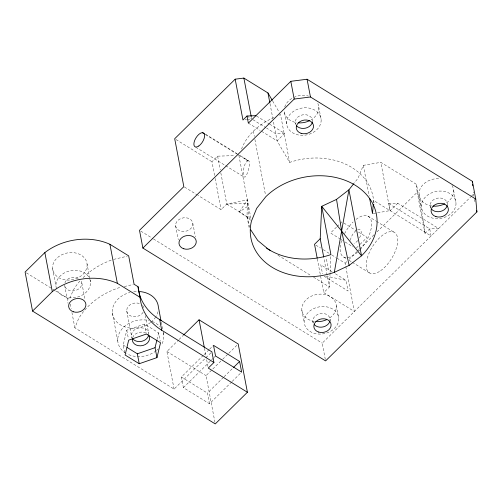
<?xml version="1.0" encoding="UTF-8"?>
<svg xmlns="http://www.w3.org/2000/svg" width="502" height="502" viewBox="0 0 502 502"><rect width="100%" height="100%" fill="white"/><g stroke="black" fill="none" stroke-linecap="round" stroke-linejoin="round"><path stroke-width="0.38" stroke-dasharray="2.51 1.88" d="M249.149 227.682L247.028 216.588L247.367 199.859L226.772 204.076L221.1 209.667L197.813 195.284M330.065 273.107L329.412 287L323.74 292.584L354.356 311.491L345.15 263.224L336.497 257.877M330.096 272.341L330.925 254.596M373.369 202.764L373.551 200.436A63.848 49.968 -10.8 0 0 289.654 162.428L277.117 140.88L273.377 121.44M124.659 352.705L123.203 345.062L126.78 330.209L144.494 324.091L158.632 332.826L160.238 341.234M157.026 339.509L158.632 332.826M210.865 352.862L174.075 389.1L74.861 327.825L78.613 318.663A69.652 54.511 -10.8 0 1 118.271 287.96L121.283 287.257M241.531 149.069C247.072 134.185 260.456 123.122 274.87 117.154M397.741 203.254L390.173 210.702L388.818 203.605L397.741 203.254L438.629 228.51L429.712 228.862L425.025 233.474L424.322 225.53L416.465 184.359L380.823 162.347L363.329 165.346L358.07 178.185L354.224 183.073M239.423 211.894L247.367 199.859L249.23 218.872L239.423 211.894L247.982 206.134M269.624 124.132L284.634 133.4L277.117 140.88L260.776 130.79M214.567 175.436L211.957 161.751L217.63 156.16L234.346 155.633M174.075 389.1L166.896 351.475L178.536 340.011M179.088 339.465L182.973 335.643M231.667 381.934L209.491 403.771L183.393 387.651L181.36 377.002L203.536 355.165M204.088 354.619L209.077 349.706M209.629 349.16L213.513 345.338M336.491 227.136L330.548 232.991L340.507 239.14M337.037 226.603L339.735 223.942M340.274 223.415L341.9 221.815M183.393 387.651L211.11 360.354M211.662 359.808L213.325 358.171M213.877 357.625L215.546 355.987M214.963 422.395L206.046 375.653L222.122 359.821M222.675 359.275L228.222 353.816M228.774 353.27L238.199 343.995M209.491 403.771L207.458 393.122L223.534 377.291M224.093 376.745L232.959 368.01M356.32 248.044L359.564 244.85M360.103 244.317L367.125 237.396L358.497 232.068M345.15 263.224L346.826 261.573M349.059 259.377L356.872 251.678M357.43 251.125L359.106 249.481M359.664 248.929L374.178 234.635M376.971 231.886L417.168 192.304L416.465 184.359M232.219 381.388L241.644 372.107M325.309 359.426L322.202 343.155L470.744 196.884M471.303 196.338L473.511 194.155L473.317 191.896M248.383 160.659C243.79 161.732 242.742 172.525 243.777 176.685L244.92 177.156L246.413 175.411L247.831 171.897L249.331 165.622A8.07 3.363 -65.6 0 0 248.383 160.659L237.791 154.114M279.099 115.178L280.511 114.512L289.654 162.428M113.609 259.39L127.169 256.221M124.301 286.554L133.337 284.439M373.293 213.488L390.029 210.614L380.823 162.347M245.133 119.727L246.582 119.539M247.31 119.445L250.931 118.987M284.634 133.4L275.717 133.752L266.612 128.129M220.824 172.895L226.772 204.076L248.044 203.404M238.757 155.131L247.699 160.565L244.054 158.406M325.817 276.056L346.022 280.348L348.055 290.997L324.154 276.238M246.306 159.793L247.505 160.483M256.578 116.069L268.972 123.73M247.003 116.018L250.987 118.485M252.958 119.696L265.96 127.728M388.818 203.605L429.712 228.862L431.067 235.959L373.551 200.436L374.392 204.872M248.358 123.115L260.124 130.382M367.903 216.073L375.734 220.905M376.387 221.313L394.001 232.194M205.349 134.078L237.132 153.706M205.638 134.699L238.092 154.723M343.889 223.045L355.843 230.431M195.805 147.262L225.028 165.309M225.687 165.723L244.286 177.206M341.172 239.554L342.502 240.37M345.156 242.014L353.126 246.934M176.026 139.556L211.957 161.751M343.814 257.074L346.424 258.687M349.034 260.3L351.645 261.912M352.297 262.314L369.918 273.195M315.865 245.133L320.521 248.013M323.188 249.657L329.174 253.359M331.841 255.003L335.832 257.47M226.772 204.076L247.028 216.588L250.548 220.24M332.079 271.739L320.797 264.767L322.535 273.897M335.399 273.791L346.022 280.348M184.504 187.064L197.148 194.87M277.92 255.192L310.933 275.579M313.568 277.211L329.412 287L323.859 257.884M140.83 231.14L152.834 238.55M153.499 238.965L322.202 343.155M166.896 351.475L206.046 375.653M26.424 272.862L52.233 288.801M52.898 289.208L54.881 290.438M55.546 290.846L69.445 299.43L73.198 290.263A69.652 54.511 -10.8 0 1 80.452 280.43M181.36 377.002L207.458 393.122M123.203 345.062L126.416 347.045M272.68 101.046L279.338 112.492M247.028 216.588L249.745 226.992M473.511 194.155L473.938 196.376M474.503 199.332L475.068 202.293M453.601 190.214L455.973 202.639A17.413 13.629 -10.8 0 1 431.136 217.724A17.413 13.629 -10.8 0 1 429.053 194.161A17.413 13.629 -10.8 0 1 455.973 202.639M447.633 205.262L447.345 203.737A8.71 6.815 -10.8 0 0 436.997 198.24A8.71 6.815 -10.8 0 0 430.54 207.665M430.095 205.939L430.528 208.223M419.095 194.619L421.467 207.044M417.168 192.304L425.025 233.474M363.329 165.346L369.171 195.993M318.745 106.926L321.117 119.35A17.413 13.629 -10.8 0 1 296.28 134.436A17.413 13.629 -10.8 0 1 294.197 110.879A17.413 13.629 -10.8 0 1 321.117 119.35M312.777 121.973L312.489 120.455A8.71 6.815 -10.8 0 0 302.141 114.958A8.71 6.815 -10.8 0 0 295.691 124.377M336.334 305.687L338.706 318.111A17.413 13.629 -10.8 0 1 313.869 333.196A17.413 13.629 -10.8 0 1 311.786 309.64A17.413 13.629 -10.8 0 1 338.706 318.111M326.469 259.183L328.496 269.831M295.239 122.657L295.527 124.176M330.078 319.216L330.372 320.734M317.308 258.869L323.74 292.584M286.611 123.756L284.239 111.331A17.413 13.629 -10.8 0 0 296.726 122.664M312.828 321.418L313.116 322.937M270.02 103.738L272.793 118.359M301.834 310.098L304.199 322.516M251.364 117.349L251.653 118.892M253.297 131.041L254.319 136.387M254.897 139.443L265.533 195.178M238.902 155.488L251.006 218.935M217.63 156.16L220.24 169.852M215.151 178.48L221.1 209.667M192.856 223.503A8.71 6.815 -10.8 0 1 180.438 231.045A8.71 6.815 -10.8 0 1 179.396 219.267A8.71 6.815 -10.8 0 1 192.856 223.503L195.397 236.812M204.465 348.219L206.228 357.437M206.661 359.714L208.11 367.326M175.606 225.705L178.285 239.755M161.299 322.253L162.617 329.155M163.2 332.224L163.79 335.298M145.285 315.513L148.73 333.585A8.71 6.815 -10.8 0 0 138.383 328.082A8.71 6.815 -10.8 0 0 131.932 337.507M144.494 324.091L146.245 333.265M126.742 310.939L131.888 337.915M126.78 330.209L128.386 338.618M112.366 312.777L117.782 341.172M87.084 264.127A17.413 13.629 -10.8 0 1 62.248 279.212A17.413 13.629 -10.8 0 1 60.165 255.656A17.413 13.629 -10.8 0 1 87.084 264.127L90.467 281.879M81.845 282.977L85.033 299.713M70.324 304.036L71.202 308.636M71.93 312.476L74.861 327.825M64.589 285.18L68.071 303.434M52.578 268.532L55.967 286.284M313.279 323.137A8.71 6.815 -10.8 0 1 320.477 313.568A8.71 6.815 -10.8 0 1 330.052 320.414M452.026 185.489A17.413 13.629 -10.8 0 1 446.021 203.097M431.582 205.952A17.413 13.629 -10.8 0 1 419.534 190.427A17.413 13.629 -10.8 0 1 439.652 178.712M317.848 103.481A17.413 13.629 -10.8 0 1 311.165 119.809M284.716 107.026A17.413 13.629 -10.8 0 1 293.112 97.739M293.783 97.407A17.413 13.629 -10.8 0 1 308.397 96.051M314.321 321.424A17.413 13.629 -10.8 0 1 304.005 302.26A17.413 13.629 -10.8 0 1 330.805 296.958A17.413 13.629 -10.8 0 1 328.754 318.569M81.393 281.258A8.71 6.815 -10.8 0 1 75.306 290.583A8.71 6.815 -10.8 0 1 64.676 285.77M64.902 282.789A8.71 6.815 -10.8 0 1 78.889 278.491M143.139 312.282A8.71 6.815 -10.8 0 1 131.129 316.122A8.71 6.815 -10.8 0 1 128.092 306.659A8.71 6.815 -10.8 0 1 140.453 303.923M142.537 305.486A8.71 6.815 -10.8 0 1 143.992 308.736M158.005 311.698A23.217 18.172 -10.8 0 1 156.091 316.36M155.702 316.994A23.217 18.172 -10.8 0 1 151.202 321.989M150.644 322.435A23.217 18.172 -10.8 0 1 114.902 319.749A23.217 18.172 -10.8 0 1 130.031 292.428M133.764 291.706A23.217 18.172 -10.8 0 1 137.535 291.467M163.288 332.625A23.217 18.172 -10.8 0 1 161.506 344.755M158.186 348.978A23.217 18.172 -10.8 0 1 156.618 350.383M156.059 350.835A23.217 18.172 -10.8 0 1 126.818 353.803M125.651 353.132A23.217 18.172 -10.8 0 1 120.957 330.329A23.217 18.172 -10.8 0 1 148.818 320.502M152.225 321.518A23.217 18.172 -10.8 0 1 159.9 326.62M83.163 277.6A69.652 54.511 -10.8 0 1 111.388 260.092M89.839 279.093A17.413 13.629 -10.8 0 1 78.419 296.789A17.413 13.629 -10.8 0 1 56.864 289.729M56.594 289.064A17.413 13.629 -10.8 0 1 68.015 271.369A17.413 13.629 -10.8 0 1 89.569 278.434M132.61 337.651A8.71 6.815 -10.8 0 1 146.59 333.353M356.018 219.43A23.801 11.264 -58.3 0 1 371.474 221.966A23.801 11.264 -58.3 0 1 360.141 249.563M359.639 250.103A23.801 11.264 -58.3 0 1 358.635 251.125M357.474 252.224A23.801 11.264 -58.3 0 1 346.857 257.664M346.035 257.651A23.801 11.264 -58.3 0 1 342.113 239.147M344.573 233.637A23.801 11.264 -58.3 0 1 353.082 222.022M357.688 229.665A8.126 3.847 -58.3 0 1 359.325 238.268M357.713 240.558A8.126 3.847 -58.3 0 1 354.029 243.483M350.496 240.326A8.126 3.847 -58.3 0 1 355.849 230.776M380.629 270.703A23.801 11.264 -58.3 0 0 396.222 234.177A23.801 11.264 -58.3 0 0 369.033 253.203A23.801 11.264 -58.3 0 0 380.629 270.703"/><path stroke-width="0.75" d="M323.715 257.118L320.207 238.726L321.719 206.322L336.535 199.394L348.934 189.794L353.741 183.682M373.25 204.314L372.534 213.62L369.61 198.296M334.313 272.341L348.934 189.794L361.528 255.813L349.128 265.407L334.313 272.341A63.848 49.968 -10.8 0 1 251.427 221.15L256.685 208.317L265.822 196.702A63.848 49.968 -10.8 0 1 355.284 185.282A63.848 49.968 -10.8 0 1 361.528 255.813L321.719 206.322L330.925 254.596A63.848 49.968 -10.8 0 1 268.677 249.488L270.66 250.711M156.95 357.612L160.533 342.759L146.396 334.031L128.675 340.149L125.098 355.002L139.236 363.73L156.95 357.612L155.055 347.673L156.844 340.249M247.411 392.263L208.255 368.085L213.934 362.494L211.9 351.846L159.492 319.479A63.854 49.974 -10.8 0 1 138.05 286.711L134.09 284.264L128.675 255.869L109.913 244.286A53.896 42.181 -10.8 0 0 44.854 252.594L25.1 272.04L32.548 311.083L215.258 423.926L247.411 392.263L238.199 343.995L199.049 319.812L183.525 335.098M272.285 100.375L267.974 92.964L243.865 78.074L235.174 79.184L174.696 138.734L183.839 186.65L139.5 230.318L142.882 248.063L325.591 360.9L476.9 211.907L475.764 199.081L472.382 181.335L307.073 79.241L290.809 81.318L248.358 123.115L247.003 116.018L255.926 115.667M32.548 311.083L52.302 291.637A53.896 42.181 -10.8 0 1 117.361 283.329L140.077 297.36A63.854 49.974 -10.8 0 0 161.525 330.128L213.934 362.494M247.003 116.018L242.962 120.003L235.174 79.184M142.882 248.063L294.191 99.063L310.462 96.986L475.764 199.081M320.207 238.726L314.534 244.311L317.164 258.103M233.518 367.464L239.611 361.459L213.513 345.338L215.546 355.987L241.644 372.107L239.611 361.459M127.056 347.44L137.341 353.791L155.055 347.673M202.325 132.653L204.314 133.877M266.518 248.151L268.476 249.362L257.714 240.439L250.736 229.841M349.128 265.407L341.624 231.064L336.535 199.394M476.618 210.426L476.9 211.907M307.073 79.241L310.462 96.986M290.809 81.318L294.191 99.063M267.974 92.964L269.875 102.966M243.865 78.074L251.213 116.583M199.049 319.812L204.32 347.453M161.004 320.715L158.368 306.904A23.217 18.172 -10.8 0 0 139.769 291.562M159.699 319.611L161.726 330.253M138.05 286.711L140.077 297.36M137.341 353.791L139.236 363.73M109.913 244.286L117.361 283.329M44.854 252.594L52.302 291.637M472.382 181.335L472.514 182.841M472.646 184.353L472.777 185.859M447.207 205.538A8.71 6.815 -10.8 0 1 440.442 211.442A8.71 6.815 -10.8 0 1 431.551 209.196M312.351 122.25A8.71 6.815 -10.8 0 1 305.586 128.154A8.71 6.815 -10.8 0 1 296.695 125.908M329.939 321.01A8.71 6.815 -10.8 0 1 323.175 326.915A8.71 6.815 -10.8 0 1 314.283 324.668M444.734 203.812A17.413 13.629 -10.8 0 1 433.044 206.127M309.878 120.524A17.413 13.629 -10.8 0 1 298.194 122.839M326.796 319.617A17.413 13.629 -10.8 0 1 315.783 321.6M148.592 335.38A8.71 6.815 -10.8 0 1 141.828 341.285A8.71 6.815 -10.8 0 1 132.936 339.038M148.09 334.589A8.71 6.815 -10.8 0 1 143.007 345.451A8.71 6.815 -10.8 0 1 132.321 338.844M183.82 248.791A8.71 6.815 -10.8 0 0 196.238 241.249A8.71 6.815 -10.8 0 0 182.778 237.013A8.71 6.815 -10.8 0 0 183.82 248.791M435.943 216.607A8.71 6.815 -10.8 0 0 448.361 209.064A8.71 6.815 -10.8 0 0 434.901 204.829A8.71 6.815 -10.8 0 0 435.943 216.607M301.087 133.319A8.71 6.815 -10.8 0 0 313.505 125.776A8.71 6.815 -10.8 0 0 300.045 121.54A8.71 6.815 -10.8 0 0 301.087 133.319M318.676 332.079A8.71 6.815 -10.8 0 0 331.094 324.537A8.71 6.815 -10.8 0 0 317.634 320.301A8.71 6.815 -10.8 0 0 318.676 332.079M73.487 311.817A8.71 6.815 -10.8 0 0 85.905 304.275A8.71 6.815 -10.8 0 0 72.445 300.039A8.71 6.815 -10.8 0 0 73.487 311.817M198.798 146A8.126 3.847 -58.3 0 0 204.126 133.532A8.126 3.847 -58.3 0 0 194.839 140.027A8.126 3.847 -58.3 0 0 198.798 146"/></g></svg>
